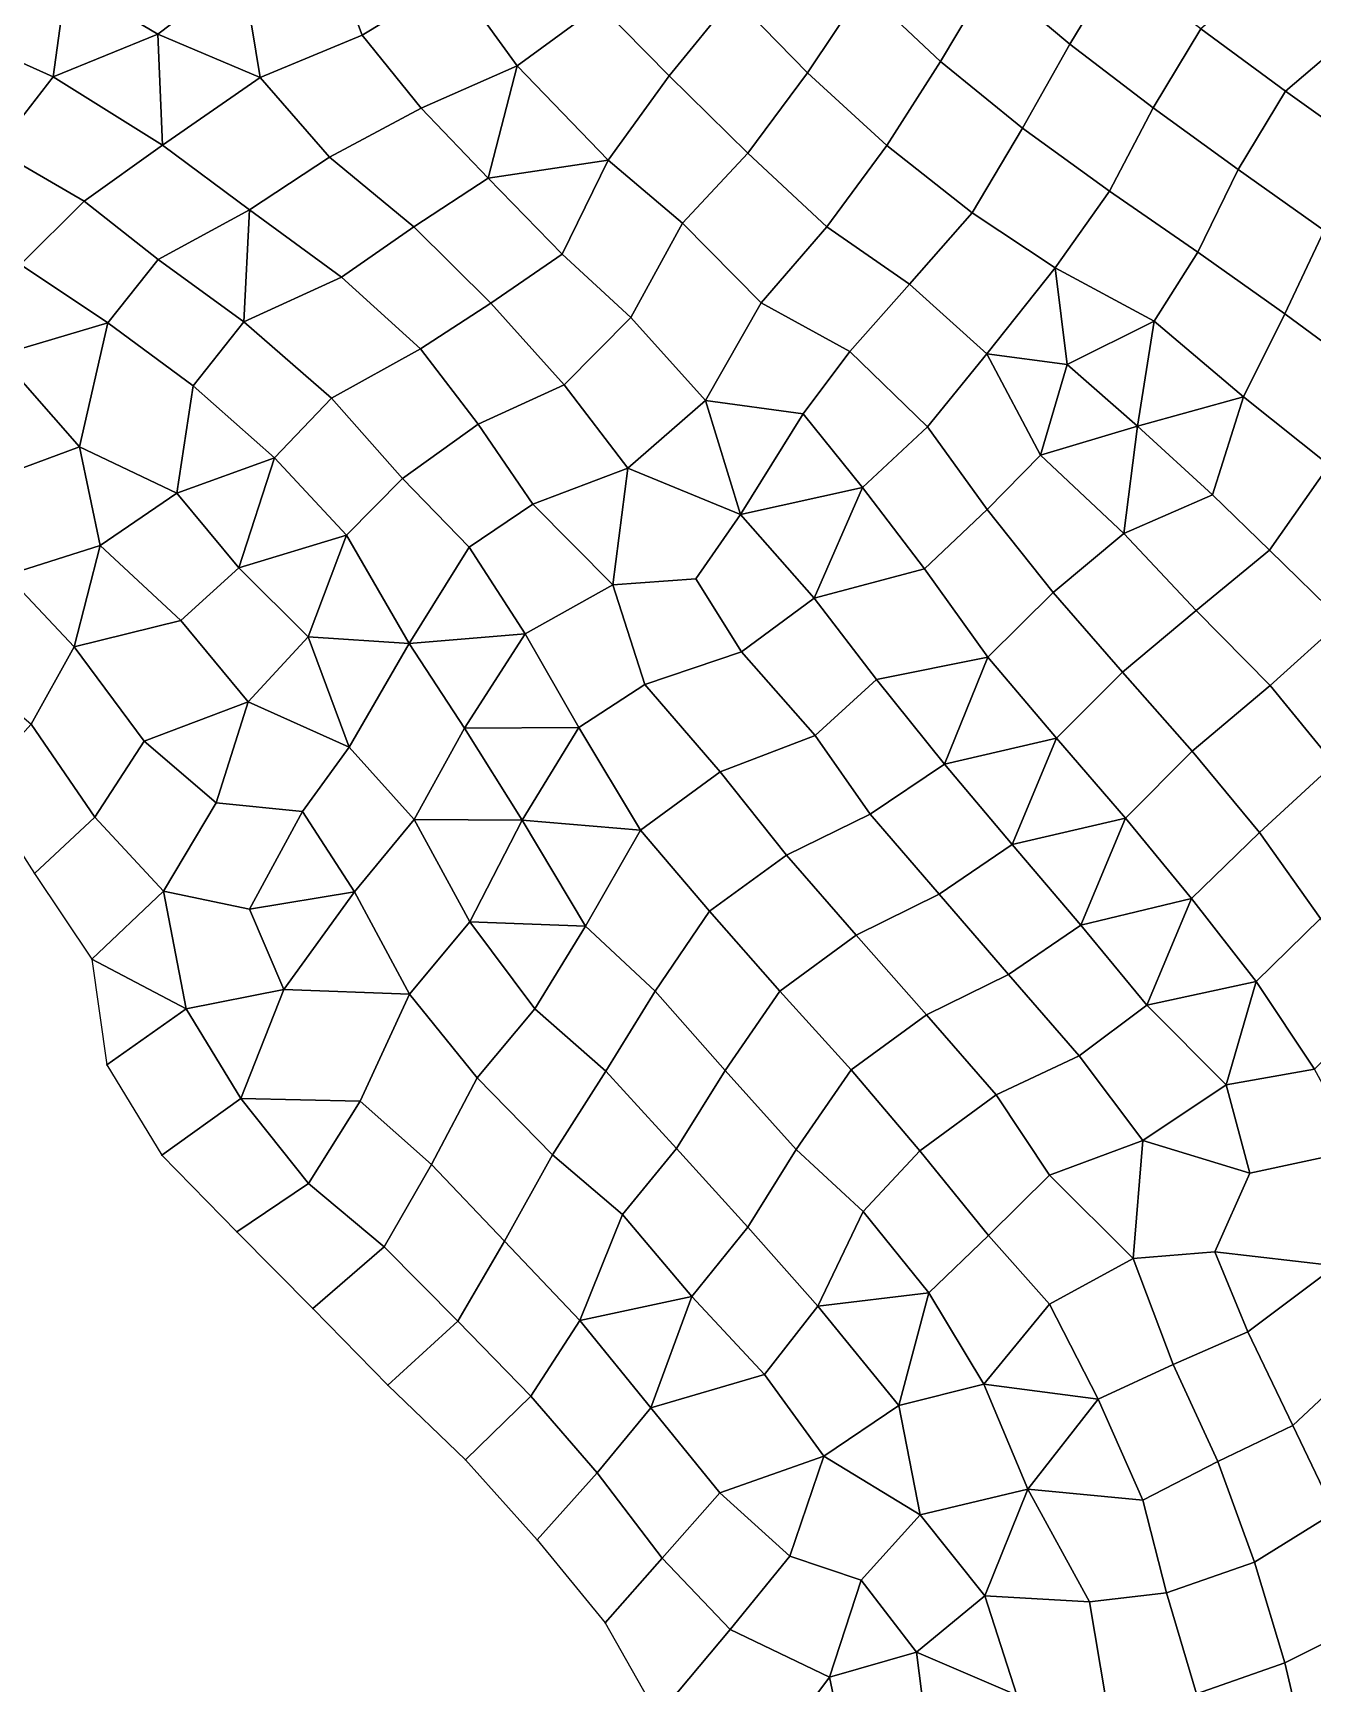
# Model space of a CAD drawing. Extents: x 727294 to 731543, y 8575035 to 8579824.
# Drawn here: x 729288.1 to 729526, y 8576811 to 8577117.8 of the extents above; entities that cross this region are included whole.
import ezdxf

# ---------------------------------------------------------------- set-up
doc = ezdxf.new("R2010")
doc.units = 0
for name, color, linetype in [('MESH_BOUND', 25, 'CONTINUOUS'), ('MESH_ELEMS', 250, 'CONTINUOUS'), ('MESH_NODES', 18, 'CONTINUOUS')]:
    doc.layers.add(name, color=color, linetype=linetype)

msp = doc.modelspace()

# ---------------------------------------------------------------- linework, layer by layer
at = {"layer": 'MESH_BOUND', "color": 25}
for points in [[(729277.63, 8576978.18, 38.17), (729288.4, 8576961.51, 38.17)], [(729288.4, 8576961.51, 38.17), (729299.03, 8576945.56, 38.17)], [(729299.03, 8576945.56, 38.17), (729301.83, 8576925.92, 38.17)], [(729301.83, 8576925.92, 38.17), (729312.05, 8576909.13, 38.17)], [(729312.05, 8576909.13, 38.17), (729326.03, 8576894.83, 38.17)], [(729326.03, 8576894.83, 38.17), (729340.11, 8576880.62, 38.17)], [(729340.11, 8576880.62, 38.17), (729354.11, 8576866.36, 38.17)], [(729354.11, 8576866.36, 38.17), (729368.52, 8576852.49, 38.17)], [(729368.52, 8576852.49, 38.17), (729381.87, 8576837.6, 38.17)], [(729381.87, 8576837.6, 38.17), (729394.52, 8576822.13, 38.17)], [(729394.52, 8576822.13, 38.17), (729404.32, 8576804.84, 38.17)]]:
    msp.add_polyline3d(points, dxfattribs=at)
at = {"layer": 'MESH_ELEMS', "color": 179}
for points in [[(729366.47, 8577127.77, 33.71), (729357.35, 8577142.77, 33.51), (729343.85, 8577131.84, 33.47), (729349.34, 8577117.35, 33.54)], [(729442.58, 8577125.97, 33.51), (729456.89, 8577112.47, 33.98), (729466.19, 8577128.12, 33.79), (729452.48, 8577141.19, 33.52)], [(729489.76, 8577130.26, 33.86), (729475.05, 8577142.18, 33.85), (729466.19, 8577128.12, 33.79), (729480.96, 8577115.69, 33.95)], [(729310.08, 8577140.54, 33.82), (729294.33, 8577127.69, 34.47), (729311.34, 8577117.55, 34.34), (729327.05, 8577129.55, 33.49)], [(729418.41, 8577124.48, 33.85), (729405.81, 8577138.33, 33.88), (729393.51, 8577122.87, 33.92), (729406.39, 8577109.83, 33.87)], [(729418.41, 8577124.48, 33.85), (729432.15, 8577110.35, 33.7), (729442.58, 8577125.97, 33.51), (729428.99, 8577140.38, 33.33)], [(729274.95, 8577117.16, 34.46), (729291.83, 8577109.65, 34.48), (729294.33, 8577127.69, 34.47), (729278.61, 8577134.6, 34.46)], [(729378.17, 8577111.67, 33.91), (729393.51, 8577122.87, 33.92), (729380.84, 8577136.56, 33.8), (729366.47, 8577127.77, 33.71)], [(729327.05, 8577129.55, 33.49), (729330.34, 8577109.49, 33.49), (729349.34, 8577117.35, 33.54), (729343.85, 8577131.84, 33.47)], [(729330.34, 8577109.49, 33.49), (729327.05, 8577129.55, 33.49), (729311.34, 8577117.55, 34.34), (729330.34, 8577109.49, 33.49)], [(729480.96, 8577115.69, 33.95), (729496.45, 8577103.84, 33.98), (729505.32, 8577118.53, 33.81), (729489.76, 8577130.26, 33.86)], [(729521.06, 8577106.94, 33.87), (729534.02, 8577118, 33.71), (729518.15, 8577129.44, 33.77), (729505.32, 8577118.53, 33.81)], [(729294.33, 8577127.69, 34.47), (729291.83, 8577109.65, 34.48), (729311.34, 8577117.55, 34.34), (729294.33, 8577127.69, 34.47)], [(729360.3, 8577103.79, 33.76), (729378.17, 8577111.67, 33.91), (729366.47, 8577127.77, 33.71), (729349.34, 8577117.35, 33.54)], [(729432.15, 8577110.35, 33.7), (729446.9, 8577096.83, 33.87), (729456.89, 8577112.47, 33.98), (729442.58, 8577125.97, 33.51)], [(729456.89, 8577112.47, 33.98), (729472.15, 8577100.05, 34.04), (729480.96, 8577115.69, 33.95), (729466.19, 8577128.12, 33.79)], [(729393.51, 8577122.87, 33.92), (729378.17, 8577111.67, 33.91), (729395.08, 8577094.13, 33.85), (729406.39, 8577109.83, 33.87)], [(729406.39, 8577109.83, 33.87), (729421.06, 8577095.43, 33.67), (729432.15, 8577110.35, 33.7), (729418.41, 8577124.48, 33.85)], [(729274.95, 8577117.16, 34.46), (729265.82, 8577105.92, 34.41), (729281.25, 8577096.01, 34.42), (729291.83, 8577109.65, 34.48)], [(729291.83, 8577109.65, 34.48), (729312.18, 8577096.89, 34.45), (729311.34, 8577117.55, 34.34), (729291.83, 8577109.65, 34.48)], [(729330.34, 8577109.49, 33.49), (729311.34, 8577117.55, 34.34), (729312.18, 8577096.89, 34.45), (729330.34, 8577109.49, 33.49)], [(729343.27, 8577094.69, 33.62), (729360.3, 8577103.79, 33.76), (729349.34, 8577117.35, 33.54), (729330.34, 8577109.49, 33.49)], [(729496.45, 8577103.84, 33.98), (729512.28, 8577092.38, 33.96), (729521.06, 8577106.94, 33.87), (729505.32, 8577118.53, 33.81)], [(729536.92, 8577095.61, 33.74), (729549.84, 8577106.7, 33.76), (729534.02, 8577118, 33.71), (729521.06, 8577106.94, 33.87)], [(729472.15, 8577100.05, 34.04), (729488.34, 8577088.39, 34.05), (729496.45, 8577103.84, 33.98), (729480.96, 8577115.69, 33.95)], [(729360.3, 8577103.79, 33.76), (729372.75, 8577090.76, 33.96), (729378.17, 8577111.67, 33.91), (729360.3, 8577103.79, 33.76)], [(729378.17, 8577111.67, 33.91), (729372.75, 8577090.76, 33.96), (729395.08, 8577094.13, 33.85), (729378.17, 8577111.67, 33.91)], [(729446.9, 8577096.83, 33.87), (729432.15, 8577110.35, 33.7), (729421.06, 8577095.43, 33.67), (729435.72, 8577081.73, 33.48)], [(729446.9, 8577096.83, 33.87), (729462.79, 8577084.31, 33.97), (729472.15, 8577100.05, 34.04), (729456.89, 8577112.47, 33.98)], [(729291.83, 8577109.65, 34.48), (729281.25, 8577096.01, 34.42), (729297.63, 8577086.52, 34.46), (729312.18, 8577096.89, 34.45)], [(729330.34, 8577109.49, 33.49), (729312.18, 8577096.89, 34.45), (729328.34, 8577084.9, 34.42), (729343.27, 8577094.69, 33.62)], [(729395.08, 8577094.13, 33.85), (729408.88, 8577082.39, 33.72), (729421.06, 8577095.43, 33.67), (729406.39, 8577109.83, 33.87)], [(729512.28, 8577092.38, 33.96), (729528.27, 8577081.05, 33.86), (729536.92, 8577095.61, 33.74), (729521.06, 8577106.94, 33.87)], [(729360.3, 8577103.79, 33.76), (729343.27, 8577094.69, 33.62), (729358.95, 8577081.73, 34.27), (729372.75, 8577090.76, 33.96)], [(729512.28, 8577092.38, 33.96), (729496.45, 8577103.84, 33.98), (729488.34, 8577088.39, 34.05), (729504.75, 8577077.04, 33.98)], [(729462.79, 8577084.31, 33.97), (729478.19, 8577074.1, 34.04), (729488.34, 8577088.39, 34.05), (729472.15, 8577100.05, 34.04)], [(729285.78, 8577074.73, 35.15), (729297.63, 8577086.52, 34.46), (729281.25, 8577096.01, 34.42), (729270.14, 8577082.29, 34.8)], [(729311.37, 8577075.67, 34.95), (729328.34, 8577084.9, 34.42), (729312.18, 8577096.89, 34.45), (729297.63, 8577086.52, 34.46)], [(729408.88, 8577082.39, 33.72), (729423.54, 8577067.59, 33.61), (729435.72, 8577081.73, 33.48), (729421.06, 8577095.43, 33.67)], [(729435.72, 8577081.73, 33.48), (729451.09, 8577071.04, 33.47), (729462.79, 8577084.31, 33.97), (729446.9, 8577096.83, 33.87)], [(729345.46, 8577072.35, 34.38), (729358.95, 8577081.73, 34.27), (729343.27, 8577094.69, 33.62), (729328.34, 8577084.9, 34.42)], [(729386.51, 8577076.63, 34.17), (729395.08, 8577094.13, 33.85), (729372.75, 8577090.76, 33.96), (729386.51, 8577076.63, 34.17)], [(729408.88, 8577082.39, 33.72), (729395.08, 8577094.13, 33.85), (729386.51, 8577076.63, 34.17), (729399.28, 8577064.86, 34.15)], [(729504.75, 8577077.04, 33.98), (729520.91, 8577065.54, 33.94), (729528.27, 8577081.05, 33.86), (729512.28, 8577092.38, 33.96)], [(729373.25, 8577067.56, 34.28), (729386.51, 8577076.63, 34.17), (729372.75, 8577090.76, 33.96), (729358.95, 8577081.73, 34.27)], [(729302, 8577063.89, 35.26), (729311.37, 8577075.67, 34.95), (729297.63, 8577086.52, 34.46), (729285.78, 8577074.73, 35.15)], [(729478.19, 8577074.1, 34.04), (729496.61, 8577064.17, 33.81), (729504.75, 8577077.04, 33.98), (729488.34, 8577088.39, 34.05)], [(729328.34, 8577084.9, 34.42), (729311.37, 8577075.67, 34.95), (729327.3, 8577064.04, 34.53), (729328.34, 8577084.9, 34.42)], [(729345.46, 8577072.35, 34.38), (729328.34, 8577084.9, 34.42), (729327.3, 8577064.04, 34.53), (729345.46, 8577072.35, 34.38)], [(729478.19, 8577074.1, 34.04), (729462.79, 8577084.31, 33.97), (729451.09, 8577071.04, 33.47), (729465.52, 8577058.09, 33.05)], [(729360.14, 8577059.05, 34.34), (729373.25, 8577067.56, 34.28), (729358.95, 8577081.73, 34.27), (729345.46, 8577072.35, 34.38)], [(729423.54, 8577067.59, 33.61), (729408.88, 8577082.39, 33.72), (729399.28, 8577064.86, 34.15), (729413.16, 8577049.43, 33.95)], [(729440, 8577058.55, 33.11), (729451.09, 8577071.04, 33.47), (729435.72, 8577081.73, 33.48), (729423.54, 8577067.59, 33.61)], [(729544.15, 8577069.68, 33.63), (729528.27, 8577081.05, 33.86), (729520.91, 8577065.54, 33.94), (729536.52, 8577054.08, 33.66)], [(729386.88, 8577052.36, 34.22), (729399.28, 8577064.86, 34.15), (729386.51, 8577076.63, 34.17), (729373.25, 8577067.56, 34.28)], [(729496.61, 8577064.17, 33.81), (729513.23, 8577050.13, 33.65), (729520.91, 8577065.54, 33.94), (729504.75, 8577077.04, 33.98)], [(729302, 8577063.89, 35.26), (729285.78, 8577074.73, 35.15), (729281.73, 8577057.84, 35.37), (729302, 8577063.89, 35.26)], [(729317.9, 8577052.19, 34.77), (729327.3, 8577064.04, 34.53), (729311.37, 8577075.67, 34.95), (729302, 8577063.89, 35.26)], [(729480.42, 8577056.11, 33.39), (729478.19, 8577074.1, 34.04), (729465.52, 8577058.09, 33.05), (729480.42, 8577056.11, 33.39)], [(729478.19, 8577074.1, 34.04), (729480.42, 8577056.11, 33.39), (729496.61, 8577064.17, 33.81), (729478.19, 8577074.1, 34.04)], [(729343.64, 8577049.88, 34.37), (729360.14, 8577059.05, 34.34), (729345.46, 8577072.35, 34.38), (729327.3, 8577064.04, 34.53)], [(729454.47, 8577044.55, 33.04), (729465.52, 8577058.09, 33.05), (729451.09, 8577071.04, 33.47), (729440, 8577058.55, 33.11)], [(729370.91, 8577045.03, 34.31), (729386.88, 8577052.36, 34.22), (729373.25, 8577067.56, 34.28), (729360.14, 8577059.05, 34.34)], [(729431.33, 8577046.97, 33.32), (729440, 8577058.55, 33.11), (729423.54, 8577067.59, 33.61), (729413.16, 8577049.43, 33.95)], [(729317.9, 8577052.19, 34.77), (729333.03, 8577038.76, 34.46), (729343.64, 8577049.88, 34.37), (729327.3, 8577064.04, 34.53)], [(729398.75, 8577036.84, 34.14), (729413.16, 8577049.43, 33.95), (729399.28, 8577064.86, 34.15), (729386.88, 8577052.36, 34.22)], [(729493.51, 8577044.64, 33.59), (729496.61, 8577064.17, 33.81), (729480.42, 8577056.11, 33.39), (729493.51, 8577044.64, 33.59)], [(729513.23, 8577050.13, 33.65), (729496.61, 8577064.17, 33.81), (729493.51, 8577044.64, 33.59), (729513.23, 8577050.13, 33.65)], [(729513.23, 8577050.13, 33.65), (729529.19, 8577037.4, 33.67), (729536.52, 8577054.08, 33.66), (729520.91, 8577065.54, 33.94)], [(729296.73, 8577040.81, 35.32), (729302, 8577063.89, 35.26), (729281.73, 8577057.84, 35.37), (729296.73, 8577040.81, 35.32)], [(729296.73, 8577040.81, 35.32), (729314.83, 8577032.23, 35.02), (729317.9, 8577052.19, 34.77), (729302, 8577063.89, 35.26)], [(729356.8, 8577034.92, 34.4), (729370.91, 8577045.03, 34.31), (729360.14, 8577059.05, 34.34), (729343.64, 8577049.88, 34.37)], [(729431.33, 8577046.97, 33.32), (729442.38, 8577033.28, 33.06), (729454.47, 8577044.55, 33.04), (729440, 8577058.55, 33.11)], [(729475.49, 8577039.3, 33.54), (729465.52, 8577058.09, 33.05), (729454.47, 8577044.55, 33.04), (729465.57, 8577029.16, 33.4)], [(729465.52, 8577058.09, 33.05), (729475.49, 8577039.3, 33.54), (729480.42, 8577056.11, 33.39), (729465.52, 8577058.09, 33.05)], [(729280.3, 8577034.77, 35.59), (729296.73, 8577040.81, 35.32), (729281.73, 8577057.84, 35.37), (729266.11, 8577045.81, 35.58)], [(729493.51, 8577044.64, 33.59), (729480.42, 8577056.11, 33.39), (729475.49, 8577039.3, 33.54), (729493.51, 8577044.64, 33.59)], [(729317.9, 8577052.19, 34.77), (729314.83, 8577032.23, 35.02), (729333.03, 8577038.76, 34.46), (729317.9, 8577052.19, 34.77)], [(729381.09, 8577030.18, 34.28), (729398.75, 8577036.84, 34.14), (729386.88, 8577052.36, 34.22), (729370.91, 8577045.03, 34.31)], [(729333.03, 8577038.76, 34.46), (729346.38, 8577024.42, 34.86), (729356.8, 8577034.92, 34.4), (729343.64, 8577049.88, 34.37)], [(729413.16, 8577049.43, 33.95), (729398.75, 8577036.84, 34.14), (729419.66, 8577028.27, 33.74), (729413.16, 8577049.43, 33.95)], [(729419.66, 8577028.27, 33.74), (729431.33, 8577046.97, 33.32), (729413.16, 8577049.43, 33.95), (729419.66, 8577028.27, 33.74)], [(729493.51, 8577044.64, 33.59), (729507.49, 8577031.89, 33.67), (729513.23, 8577050.13, 33.65), (729493.51, 8577044.64, 33.59)], [(729507.49, 8577031.89, 33.67), (729518.11, 8577021.61, 33.67), (729529.19, 8577037.4, 33.67), (729513.23, 8577050.13, 33.65)], [(729431.33, 8577046.97, 33.32), (729419.66, 8577028.27, 33.74), (729442.38, 8577033.28, 33.06), (729431.33, 8577046.97, 33.32)], [(729370.91, 8577045.03, 34.31), (729356.8, 8577034.92, 34.4), (729369.2, 8577022.17, 34.98), (729381.09, 8577030.18, 34.28)], [(729465.57, 8577029.16, 33.4), (729454.47, 8577044.55, 33.04), (729442.38, 8577033.28, 33.06), (729453.92, 8577018.16, 33.32)], [(729493.51, 8577044.64, 33.59), (729475.49, 8577039.3, 33.54), (729491.01, 8577024.69, 33.64), (729493.51, 8577044.64, 33.59)], [(729491.01, 8577024.69, 33.64), (729507.49, 8577031.89, 33.67), (729493.51, 8577044.64, 33.59), (729491.01, 8577024.69, 33.64)], [(729300.6, 8577022.45, 35.34), (729296.73, 8577040.81, 35.32), (729280.3, 8577034.77, 35.59), (729283.22, 8577016.94, 35.49)], [(729300.6, 8577022.45, 35.34), (729314.83, 8577032.23, 35.02), (729296.73, 8577040.81, 35.32), (729300.6, 8577022.45, 35.34)], [(729333.03, 8577038.76, 34.46), (729314.83, 8577032.23, 35.02), (729326.36, 8577018.32, 35.18), (729333.03, 8577038.76, 34.46)], [(729346.38, 8577024.42, 34.86), (729333.03, 8577038.76, 34.46), (729326.36, 8577018.32, 35.18), (729346.38, 8577024.42, 34.86)], [(729398.75, 8577036.84, 34.14), (729381.09, 8577030.18, 34.28), (729395.91, 8577015.14, 34.97), (729398.75, 8577036.84, 34.14)], [(729411.36, 8577016.25, 34.2), (729419.66, 8577028.27, 33.74), (729398.75, 8577036.84, 34.14), (729395.91, 8577015.14, 34.97)], [(729491.01, 8577024.69, 33.64), (729475.49, 8577039.3, 33.54), (729465.57, 8577029.16, 33.4), (729477.83, 8577013.71, 33.58)], [(729543.16, 8577024.87, 33.67), (729529.19, 8577037.4, 33.67), (729518.11, 8577021.61, 33.67), (729531.54, 8577008.48, 33.67)], [(729346.38, 8577024.42, 34.86), (729358.08, 8577004.23, 35.3), (729369.2, 8577022.17, 34.98), (729356.8, 8577034.92, 34.4)], [(729315.59, 8577008.5, 35.2), (729326.36, 8577018.32, 35.18), (729314.83, 8577032.23, 35.02), (729300.6, 8577022.45, 35.34)], [(729419.66, 8577028.27, 33.74), (729433.38, 8577012.67, 33.15), (729442.38, 8577033.28, 33.06), (729419.66, 8577028.27, 33.74)], [(729433.38, 8577012.67, 33.15), (729453.92, 8577018.16, 33.32), (729442.38, 8577033.28, 33.06), (729433.38, 8577012.67, 33.15)], [(729504.45, 8577010.4, 33.67), (729518.11, 8577021.61, 33.67), (729507.49, 8577031.89, 33.67), (729491.01, 8577024.69, 33.64)], [(729379.65, 8577006.03, 35.33), (729395.91, 8577015.14, 34.97), (729381.09, 8577030.18, 34.28), (729369.2, 8577022.17, 34.98)], [(729411.36, 8577016.25, 34.2), (729419.86, 8577002.72, 35.48), (729433.38, 8577012.67, 33.15), (729419.66, 8577028.27, 33.74)], [(729453.92, 8577018.16, 33.32), (729465.68, 8577001.74, 33.52), (729477.83, 8577013.71, 33.58), (729465.57, 8577029.16, 33.4)], [(729326.36, 8577018.32, 35.18), (729339.27, 8577005.5, 35.18), (729346.38, 8577024.42, 34.86), (729326.36, 8577018.32, 35.18)], [(729339.27, 8577005.5, 35.18), (729358.08, 8577004.23, 35.3), (729346.38, 8577024.42, 34.86), (729339.27, 8577005.5, 35.18)], [(729477.83, 8577013.71, 33.58), (729490.75, 8576998.94, 33.65), (729504.45, 8577010.4, 33.67), (729491.01, 8577024.69, 33.64)], [(729300.6, 8577022.45, 35.34), (729283.22, 8577016.94, 35.49), (729295.73, 8577003.64, 35.47), (729300.6, 8577022.45, 35.34)], [(729300.6, 8577022.45, 35.34), (729295.73, 8577003.64, 35.47), (729315.59, 8577008.5, 35.2), (729300.6, 8577022.45, 35.34)], [(729379.65, 8577006.03, 35.33), (729369.2, 8577022.17, 34.98), (729358.08, 8577004.23, 35.3), (729379.65, 8577006.03, 35.33)], [(729518.11, 8577021.61, 33.67), (729504.45, 8577010.4, 33.67), (729518.19, 8576996.45, 33.67), (729531.54, 8577008.48, 33.67)], [(729328.11, 8576993.42, 35.23), (729339.27, 8577005.5, 35.18), (729326.36, 8577018.32, 35.18), (729315.59, 8577008.5, 35.2)], [(729453.92, 8577018.16, 33.32), (729433.38, 8577012.67, 33.15), (729444.97, 8576997.56, 33.39), (729465.68, 8577001.74, 33.52)], [(729295.73, 8577003.64, 35.47), (729283.22, 8577016.94, 35.49), (729272.65, 8577002.24, 38.17), (729287.78, 8576989.28, 38.17)], [(729379.65, 8577006.03, 35.33), (729389.62, 8576988.61, 35.44), (729401.91, 8576996.6, 35.46), (729395.91, 8577015.14, 34.97)], [(729401.91, 8576996.6, 35.46), (729419.86, 8577002.72, 35.48), (729411.36, 8577016.25, 34.2), (729395.91, 8577015.14, 34.97)], [(729433.38, 8577012.67, 33.15), (729419.86, 8577002.72, 35.48), (729433.55, 8576987.12, 35.55), (729444.97, 8576997.56, 33.39)], [(729490.75, 8576998.94, 33.65), (729477.83, 8577013.71, 33.58), (729465.68, 8577001.74, 33.52), (729478.49, 8576986.67, 33.63)], [(729518.19, 8576996.45, 33.67), (729504.45, 8577010.4, 33.67), (729490.75, 8576998.94, 33.65), (729503.67, 8576984.26, 33.67)], [(729308.78, 8576986.1, 37.72), (729328.11, 8576993.42, 35.23), (729315.59, 8577008.5, 35.2), (729295.73, 8577003.64, 35.47)], [(729368.33, 8576988.52, 35.3), (729379.65, 8577006.03, 35.33), (729358.08, 8577004.23, 35.3), (729368.33, 8576988.52, 35.3)], [(729379.65, 8577006.03, 35.33), (729368.33, 8576988.52, 35.3), (729389.62, 8576988.61, 35.44), (729379.65, 8577006.03, 35.33)], [(729530.11, 8576981.9, 33.65), (729546.05, 8576994.45, 33.64), (729531.54, 8577008.48, 33.67), (729518.19, 8576996.45, 33.67)], [(729287.78, 8576989.28, 38.17), (729299.62, 8576971.97, 38.17), (729308.78, 8576986.1, 37.72), (729295.73, 8577003.64, 35.47)], [(729346.9, 8576984.96, 35.31), (729339.27, 8577005.5, 35.18), (729328.11, 8576993.42, 35.23), (729346.9, 8576984.96, 35.31)], [(729339.27, 8577005.5, 35.18), (729346.9, 8576984.96, 35.31), (729358.08, 8577004.23, 35.3), (729339.27, 8577005.5, 35.18)], [(729368.33, 8576988.52, 35.3), (729358.08, 8577004.23, 35.3), (729346.9, 8576984.96, 35.31), (729358.98, 8576971.52, 35.35)], [(729419.86, 8577002.72, 35.48), (729401.91, 8576996.6, 35.46), (729415.89, 8576980.41, 35.55), (729433.55, 8576987.12, 35.55)], [(729465.68, 8577001.74, 33.52), (729444.97, 8576997.56, 33.39), (729457.64, 8576981.81, 33.86), (729465.68, 8577001.74, 33.52)], [(729465.68, 8577001.74, 33.52), (729457.64, 8576981.81, 33.86), (729478.49, 8576986.67, 33.63), (729465.68, 8577001.74, 33.52)], [(729401.06, 8576969.54, 35.56), (729415.89, 8576980.41, 35.55), (729401.91, 8576996.6, 35.46), (729389.62, 8576988.61, 35.44)], [(729443.82, 8576972.53, 35.58), (729457.64, 8576981.81, 33.86), (729444.97, 8576997.56, 33.39), (729433.55, 8576987.12, 35.55)], [(729478.49, 8576986.67, 33.63), (729491.27, 8576971.78, 33.66), (729503.67, 8576984.26, 33.67), (729490.75, 8576998.94, 33.65)], [(729530.11, 8576981.9, 33.65), (729518.19, 8576996.45, 33.67), (729503.67, 8576984.26, 33.67), (729516.23, 8576969.08, 33.66)], [(729322.16, 8576974.61, 36.76), (729328.11, 8576993.42, 35.23), (729308.78, 8576986.1, 37.72), (729322.16, 8576974.61, 36.76)], [(729338.21, 8576973.03, 35.3), (729346.9, 8576984.96, 35.31), (729328.11, 8576993.42, 35.23), (729322.16, 8576974.61, 36.76)], [(729277.63, 8576978.18, 38.17), (729288.4, 8576961.51, 38.17), (729299.62, 8576971.97, 38.17), (729287.78, 8576989.28, 38.17)], [(729368.33, 8576988.52, 35.3), (729358.98, 8576971.52, 35.35), (729379.05, 8576971.39, 35.56), (729368.33, 8576988.52, 35.3)], [(729379.05, 8576971.39, 35.56), (729389.62, 8576988.61, 35.44), (729368.33, 8576988.52, 35.3), (729379.05, 8576971.39, 35.56)], [(729389.62, 8576988.61, 35.44), (729379.05, 8576971.39, 35.56), (729401.06, 8576969.54, 35.56), (729389.62, 8576988.61, 35.44)], [(729322.16, 8576974.61, 36.76), (729308.78, 8576986.1, 37.72), (729299.62, 8576971.97, 38.17), (729312.39, 8576958.2, 38.17)], [(729338.21, 8576973.03, 35.3), (729347.86, 8576958.08, 35.39), (729358.98, 8576971.52, 35.35), (729346.9, 8576984.96, 35.31)], [(729428.23, 8576964.91, 35.58), (729443.82, 8576972.53, 35.58), (729433.55, 8576987.12, 35.55), (729415.89, 8576980.41, 35.55)], [(729457.64, 8576981.81, 33.86), (729470.23, 8576966.85, 34.91), (729478.49, 8576986.67, 33.63), (729457.64, 8576981.81, 33.86)], [(729491.27, 8576971.78, 33.66), (729478.49, 8576986.67, 33.63), (729470.23, 8576966.85, 34.91), (729491.27, 8576971.78, 33.66)], [(729491.27, 8576971.78, 33.66), (729503.6, 8576956.83, 33.66), (729516.23, 8576969.08, 33.66), (729503.67, 8576984.26, 33.67)], [(729456.63, 8576957.67, 35.56), (729470.23, 8576966.85, 34.91), (729457.64, 8576981.81, 33.86), (729443.82, 8576972.53, 35.58)], [(729540.57, 8576965.62, 33.63), (729530.11, 8576981.9, 33.65), (729516.23, 8576969.08, 33.66), (729527.59, 8576953.13, 33.64)], [(729413.94, 8576954.47, 35.59), (729428.23, 8576964.91, 35.58), (729415.89, 8576980.41, 35.55), (729401.06, 8576969.54, 35.56)], [(729312.39, 8576958.2, 38.17), (729299.62, 8576971.97, 38.17), (729288.4, 8576961.51, 38.17), (729299.03, 8576945.56, 38.17)], [(729328.34, 8576954.83, 38.17), (729338.21, 8576973.03, 35.3), (729322.16, 8576974.61, 36.76), (729312.39, 8576958.2, 38.17)], [(729347.86, 8576958.08, 35.39), (729338.21, 8576973.03, 35.3), (729328.34, 8576954.83, 38.17), (729347.86, 8576958.08, 35.39)], [(729441.18, 8576950.02, 35.56), (729456.63, 8576957.67, 35.56), (729443.82, 8576972.53, 35.58), (729428.23, 8576964.91, 35.58)], [(729369.32, 8576952.53, 35.52), (729358.98, 8576971.52, 35.35), (729347.86, 8576958.08, 35.39), (729358.1, 8576939.03, 35.55)], [(729379.05, 8576971.39, 35.56), (729358.98, 8576971.52, 35.35), (729369.32, 8576952.53, 35.52), (729379.05, 8576971.39, 35.56)], [(729369.32, 8576952.53, 35.52), (729390.83, 8576951.72, 35.57), (729379.05, 8576971.39, 35.56), (729369.32, 8576952.53, 35.52)], [(729379.05, 8576971.39, 35.56), (729390.83, 8576951.72, 35.57), (729401.06, 8576969.54, 35.56), (729379.05, 8576971.39, 35.56)], [(729390.83, 8576951.72, 35.57), (729403.79, 8576939.59, 35.63), (729413.94, 8576954.47, 35.59), (729401.06, 8576969.54, 35.56)], [(729491.27, 8576971.78, 33.66), (729470.23, 8576966.85, 34.91), (729482.98, 8576951.91, 35.43), (729491.27, 8576971.78, 33.66)], [(729491.27, 8576971.78, 33.66), (729482.98, 8576951.91, 35.43), (729503.6, 8576956.83, 33.66), (729491.27, 8576971.78, 33.66)], [(729503.6, 8576956.83, 33.66), (729515.61, 8576941.41, 33.65), (729527.59, 8576953.13, 33.64), (729516.23, 8576969.08, 33.66)], [(729469.51, 8576942.72, 35.51), (729482.98, 8576951.91, 35.43), (729470.23, 8576966.85, 34.91), (729456.63, 8576957.67, 35.56)], [(729428.23, 8576964.91, 35.58), (729413.94, 8576954.47, 35.59), (729427.03, 8576939.63, 35.57), (729441.18, 8576950.02, 35.56)], [(729312.39, 8576958.2, 38.17), (729299.03, 8576945.56, 38.17), (729316.55, 8576936.32, 38.17), (729312.39, 8576958.2, 38.17)], [(729316.55, 8576936.32, 38.17), (729334.72, 8576939.89, 38.17), (729328.34, 8576954.83, 38.17), (729312.39, 8576958.2, 38.17)], [(729347.86, 8576958.08, 35.39), (729328.34, 8576954.83, 38.17), (729334.72, 8576939.89, 38.17), (729347.86, 8576958.08, 35.39)], [(729347.86, 8576958.08, 35.39), (729334.72, 8576939.89, 38.17), (729358.1, 8576939.03, 35.55), (729347.86, 8576958.08, 35.39)], [(729456.63, 8576957.67, 35.56), (729441.18, 8576950.02, 35.56), (729454.31, 8576935.18, 35.52), (729469.51, 8576942.72, 35.51)], [(729482.98, 8576951.91, 35.43), (729495.28, 8576937.01, 35.46), (729503.6, 8576956.83, 33.66), (729482.98, 8576951.91, 35.43)], [(729495.28, 8576937.01, 35.46), (729515.61, 8576941.41, 33.65), (729503.6, 8576956.83, 33.66), (729495.28, 8576937.01, 35.46)], [(729403.79, 8576939.59, 35.63), (729416.83, 8576924.84, 35.57), (729427.03, 8576939.63, 35.57), (729413.94, 8576954.47, 35.59)], [(729369.32, 8576952.53, 35.52), (729358.1, 8576939.03, 35.55), (729370.72, 8576923.48, 35.63), (729381.42, 8576936.33, 35.59)], [(729369.32, 8576952.53, 35.52), (729381.42, 8576936.33, 35.59), (729390.83, 8576951.72, 35.57), (729369.32, 8576952.53, 35.52)], [(729381.42, 8576936.33, 35.59), (729394.64, 8576924.71, 35.59), (729403.79, 8576939.59, 35.63), (729390.83, 8576951.72, 35.57)], [(729482.98, 8576951.91, 35.43), (729469.51, 8576942.72, 35.51), (729482.67, 8576927.56, 35.47), (729495.28, 8576937.01, 35.46)], [(729515.61, 8576941.41, 33.65), (729526.44, 8576925.13, 33.78), (729538.51, 8576936.93, 33.61), (729527.59, 8576953.13, 33.64)], [(729440.24, 8576924.95, 35.52), (729454.31, 8576935.18, 35.52), (729441.18, 8576950.02, 35.56), (729427.03, 8576939.63, 35.57)], [(729301.83, 8576925.92, 38.17), (729316.55, 8576936.32, 38.17), (729299.03, 8576945.56, 38.17), (729301.83, 8576925.92, 38.17)], [(729467.23, 8576920.3, 35.47), (729482.67, 8576927.56, 35.47), (729469.51, 8576942.72, 35.51), (729454.31, 8576935.18, 35.52)], [(729510.03, 8576922.17, 35.44), (729515.61, 8576941.41, 33.65), (729495.28, 8576937.01, 35.46), (729510.03, 8576922.17, 35.44)], [(729526.44, 8576925.13, 33.78), (729515.61, 8576941.41, 33.65), (729510.03, 8576922.17, 35.44), (729526.44, 8576925.13, 33.78)], [(729316.55, 8576936.32, 38.17), (729326.75, 8576919.67, 38.17), (729334.72, 8576939.89, 38.17), (729316.55, 8576936.32, 38.17)], [(729348.96, 8576919.16, 38.17), (729358.1, 8576939.03, 35.55), (729334.72, 8576939.89, 38.17), (729326.75, 8576919.67, 38.17)], [(729370.72, 8576923.48, 35.63), (729358.1, 8576939.03, 35.55), (729348.96, 8576919.16, 38.17), (729362.23, 8576907.39, 38.17)], [(729416.83, 8576924.84, 35.57), (729403.79, 8576939.59, 35.63), (729394.64, 8576924.71, 35.59), (729407.78, 8576910.38, 35.56)], [(729440.24, 8576924.95, 35.52), (729427.03, 8576939.63, 35.57), (729416.83, 8576924.84, 35.57), (729430.03, 8576910.18, 35.48)], [(729301.83, 8576925.92, 38.17), (729312.05, 8576909.13, 38.17), (729326.75, 8576919.67, 38.17), (729316.55, 8576936.32, 38.17)], [(729381.42, 8576936.33, 35.59), (729370.72, 8576923.48, 35.63), (729384.73, 8576909.2, 35.64), (729394.64, 8576924.71, 35.59)], [(729453.02, 8576909.9, 35.47), (729467.23, 8576920.3, 35.47), (729454.31, 8576935.18, 35.52), (729440.24, 8576924.95, 35.52)], [(729495.28, 8576937.01, 35.46), (729482.67, 8576927.56, 35.47), (729494.5, 8576911.82, 35.47), (729510.03, 8576922.17, 35.44)], [(729482.67, 8576927.56, 35.47), (729467.23, 8576920.3, 35.47), (729477.17, 8576905.41, 35.46), (729494.5, 8576911.82, 35.47)], [(729362.23, 8576907.39, 38.17), (729375.77, 8576893.13, 38.17), (729384.73, 8576909.2, 35.64), (729370.72, 8576923.48, 35.63)], [(729397.75, 8576898.09, 35.56), (729407.78, 8576910.38, 35.56), (729394.64, 8576924.71, 35.59), (729384.73, 8576909.2, 35.64)], [(729430.03, 8576910.18, 35.48), (729416.83, 8576924.84, 35.57), (729407.78, 8576910.38, 35.56), (729421.05, 8576895.74, 35.48)], [(729430.03, 8576910.18, 35.48), (729442.5, 8576898.62, 35.47), (729453.02, 8576909.9, 35.47), (729440.24, 8576924.95, 35.52)], [(729514.41, 8576905.79, 35.46), (729534.65, 8576910.1, 34.59), (729526.44, 8576925.13, 33.78), (729510.03, 8576922.17, 35.44)], [(729467.23, 8576920.3, 35.47), (729453.02, 8576909.9, 35.47), (729465.79, 8576894.2, 35.44), (729477.17, 8576905.41, 35.46)], [(729494.5, 8576911.82, 35.47), (729514.41, 8576905.79, 35.46), (729510.03, 8576922.17, 35.44), (729494.5, 8576911.82, 35.47)], [(729326.03, 8576894.83, 38.17), (729339.34, 8576903.82, 38.17), (729326.75, 8576919.67, 38.17), (729312.05, 8576909.13, 38.17)], [(729339.34, 8576903.82, 38.17), (729348.96, 8576919.16, 38.17), (729326.75, 8576919.67, 38.17), (729339.34, 8576903.82, 38.17)], [(729339.34, 8576903.82, 38.17), (729353.4, 8576892.04, 38.17), (729362.23, 8576907.39, 38.17), (729348.96, 8576919.16, 38.17)], [(729492.75, 8576889.87, 35.48), (729494.5, 8576911.82, 35.47), (729477.17, 8576905.41, 35.46), (729492.75, 8576889.87, 35.48)], [(729507.94, 8576891.13, 35.5), (729514.41, 8576905.79, 35.46), (729494.5, 8576911.82, 35.47), (729492.75, 8576889.87, 35.48)], [(729397.75, 8576898.09, 35.56), (729384.73, 8576909.2, 35.64), (729375.77, 8576893.13, 38.17), (729389.78, 8576878.38, 38.17)], [(729407.78, 8576910.38, 35.56), (729397.75, 8576898.09, 35.56), (729410.61, 8576882.85, 35.48), (729421.05, 8576895.74, 35.48)], [(729421.05, 8576895.74, 35.48), (729434.06, 8576881.03, 35.44), (729442.5, 8576898.62, 35.47), (729430.03, 8576910.18, 35.48)], [(729442.5, 8576898.62, 35.47), (729454.72, 8576883.52, 35.39), (729465.79, 8576894.2, 35.44), (729453.02, 8576909.9, 35.47)], [(729530.43, 8576888.55, 35.52), (729534.65, 8576910.1, 34.59), (729514.41, 8576905.79, 35.46), (729507.94, 8576891.13, 35.5)], [(729353.4, 8576892.04, 38.17), (729367.09, 8576878.26, 38.17), (729375.77, 8576893.13, 38.17), (729362.23, 8576907.39, 38.17)], [(729477.17, 8576905.41, 35.46), (729465.79, 8576894.2, 35.44), (729477.14, 8576881.43, 35.46), (729492.75, 8576889.87, 35.48)], [(729339.34, 8576903.82, 38.17), (729326.03, 8576894.83, 38.17), (729340.11, 8576880.62, 38.17), (729353.4, 8576892.04, 38.17)], [(729442.5, 8576898.62, 35.47), (729434.06, 8576881.03, 35.44), (729454.72, 8576883.52, 35.39), (729442.5, 8576898.62, 35.47)], [(729397.75, 8576898.09, 35.56), (729389.78, 8576878.38, 38.17), (729410.61, 8576882.85, 35.48), (729397.75, 8576898.09, 35.56)], [(729424.14, 8576868.34, 35.45), (729434.06, 8576881.03, 35.44), (729421.05, 8576895.74, 35.48), (729410.61, 8576882.85, 35.48)], [(729367.09, 8576878.26, 38.17), (729380.69, 8576864.29, 38.17), (729389.78, 8576878.38, 38.17), (729375.77, 8576893.13, 38.17)], [(729454.72, 8576883.52, 35.39), (729464.94, 8576866.53, 35.49), (729477.14, 8576881.43, 35.46), (729465.79, 8576894.2, 35.44)], [(729354.11, 8576866.36, 38.17), (729367.09, 8576878.26, 38.17), (729353.4, 8576892.04, 38.17), (729340.11, 8576880.62, 38.17)], [(729477.14, 8576881.43, 35.46), (729486.21, 8576863.77, 35.58), (729500.19, 8576870.21, 35.57), (729492.75, 8576889.87, 35.48)], [(729507.94, 8576891.13, 35.5), (729492.75, 8576889.87, 35.48), (729500.19, 8576870.21, 35.57), (729514.02, 8576876.24, 35.57)], [(729507.94, 8576891.13, 35.5), (729514.02, 8576876.24, 35.57), (729530.43, 8576888.55, 35.52), (729507.94, 8576891.13, 35.5)], [(729535.06, 8576870.68, 35.62), (729530.43, 8576888.55, 35.52), (729514.02, 8576876.24, 35.57), (729522.41, 8576858.84, 35.67)], [(729434.06, 8576881.03, 35.44), (729449.13, 8576862.58, 35.48), (729454.72, 8576883.52, 35.39), (729434.06, 8576881.03, 35.44)], [(729449.13, 8576862.58, 35.48), (729464.94, 8576866.53, 35.49), (729454.72, 8576883.52, 35.39), (729449.13, 8576862.58, 35.48)], [(729410.61, 8576882.85, 35.48), (729389.78, 8576878.38, 38.17), (729403, 8576862.15, 38.17), (729410.61, 8576882.85, 35.48)], [(729410.61, 8576882.85, 35.48), (729403, 8576862.15, 38.17), (729424.14, 8576868.34, 35.45), (729410.61, 8576882.85, 35.48)], [(729434.06, 8576881.03, 35.44), (729424.14, 8576868.34, 35.45), (729435.16, 8576853.16, 35.59), (729449.13, 8576862.58, 35.48)], [(729464.94, 8576866.53, 35.49), (729486.21, 8576863.77, 35.58), (729477.14, 8576881.43, 35.46), (729464.94, 8576866.53, 35.49)], [(729367.09, 8576878.26, 38.17), (729354.11, 8576866.36, 38.17), (729368.52, 8576852.49, 38.17), (729380.69, 8576864.29, 38.17)], [(729380.69, 8576864.29, 38.17), (729393.05, 8576850.03, 38.17), (729403, 8576862.15, 38.17), (729389.78, 8576878.38, 38.17)], [(729522.41, 8576858.84, 35.67), (729514.02, 8576876.24, 35.57), (729500.19, 8576870.21, 35.57), (729508.46, 8576852.14, 35.7)], [(729424.14, 8576868.34, 35.45), (729403, 8576862.15, 38.17), (729415.86, 8576846.33, 38.15), (729435.16, 8576853.16, 35.59)], [(729508.46, 8576852.14, 35.7), (729500.19, 8576870.21, 35.57), (729486.21, 8576863.77, 35.58), (729494.49, 8576844.94, 35.74)], [(729545.66, 8576852.67, 35.72), (729535.06, 8576870.68, 35.62), (729522.41, 8576858.84, 35.67), (729530.14, 8576842.65, 35.77)], [(729464.94, 8576866.53, 35.49), (729449.13, 8576862.58, 35.48), (729453.13, 8576842.21, 35.77), (729473.16, 8576847, 35.71)], [(729486.21, 8576863.77, 35.58), (729464.94, 8576866.53, 35.49), (729473.16, 8576847, 35.71), (729486.21, 8576863.77, 35.58)], [(729393.05, 8576850.03, 38.17), (729380.69, 8576864.29, 38.17), (729368.52, 8576852.49, 38.17), (729381.87, 8576837.6, 38.17)], [(729415.86, 8576846.33, 38.15), (729403, 8576862.15, 38.17), (729393.05, 8576850.03, 38.17), (729405.09, 8576834.16, 38.17)], [(729435.16, 8576853.16, 35.59), (729453.13, 8576842.21, 35.77), (729449.13, 8576862.58, 35.48), (729435.16, 8576853.16, 35.59)], [(729473.16, 8576847, 35.71), (729494.49, 8576844.94, 35.74), (729486.21, 8576863.77, 35.58), (729473.16, 8576847, 35.71)], [(729508.46, 8576852.14, 35.7), (729515.29, 8576833.42, 35.81), (729530.14, 8576842.65, 35.77), (729522.41, 8576858.84, 35.67)], [(729428.85, 8576834.53, 36.18), (729435.16, 8576853.16, 35.59), (729415.86, 8576846.33, 38.15), (729428.85, 8576834.53, 36.18)], [(729442.15, 8576830.1, 35.9), (729453.13, 8576842.21, 35.77), (729435.16, 8576853.16, 35.59), (729428.85, 8576834.53, 36.18)], [(729381.87, 8576837.6, 38.17), (729394.52, 8576822.13, 38.17), (729405.09, 8576834.16, 38.17), (729393.05, 8576850.03, 38.17)], [(729494.49, 8576844.94, 35.74), (729498.92, 8576827.74, 35.84), (729515.29, 8576833.42, 35.81), (729508.46, 8576852.14, 35.7)], [(729405.09, 8576834.16, 38.17), (729417.79, 8576820.94, 38.17), (729428.85, 8576834.53, 36.18), (729415.86, 8576846.33, 38.15)], [(729453.13, 8576842.21, 35.77), (729465.16, 8576827.17, 35.93), (729473.16, 8576847, 35.71), (729453.13, 8576842.21, 35.77)], [(729465.16, 8576827.17, 35.93), (729484.59, 8576826.08, 35.86), (729473.16, 8576847, 35.71), (729465.16, 8576827.17, 35.93)], [(729484.59, 8576826.08, 35.86), (729498.92, 8576827.74, 35.84), (729494.49, 8576844.94, 35.74), (729473.16, 8576847, 35.71)], [(729465.16, 8576827.17, 35.93), (729453.13, 8576842.21, 35.77), (729442.15, 8576830.1, 35.9), (729452.42, 8576816.67, 35.91)], [(729515.29, 8576833.42, 35.81), (729520.93, 8576814.72, 35.86), (729535.01, 8576821.79, 35.85), (729530.14, 8576842.65, 35.77)], [(729394.52, 8576822.13, 38.17), (729404.32, 8576804.84, 38.17), (729417.79, 8576820.94, 38.17), (729405.09, 8576834.16, 38.17)], [(729436.25, 8576812.06, 36.3), (729442.15, 8576830.1, 35.9), (729428.85, 8576834.53, 36.18), (729417.79, 8576820.94, 38.17)], [(729498.92, 8576827.74, 35.84), (729504.52, 8576808.92, 35.87), (729520.93, 8576814.72, 35.86), (729515.29, 8576833.42, 35.81)], [(729436.25, 8576812.06, 36.3), (729452.42, 8576816.67, 35.91), (729442.15, 8576830.1, 35.9), (729436.25, 8576812.06, 36.3)], [(729452.42, 8576816.67, 35.91), (729471.08, 8576808.71, 35.88), (729465.16, 8576827.17, 35.93), (729452.42, 8576816.67, 35.91)], [(729471.08, 8576808.71, 35.88), (729487.65, 8576807.99, 35.87), (729484.59, 8576826.08, 35.86), (729465.16, 8576827.17, 35.93)], [(729487.65, 8576807.99, 35.87), (729504.52, 8576808.92, 35.87), (729498.92, 8576827.74, 35.84), (729484.59, 8576826.08, 35.86)], [(729541.09, 8576804.48, 35.87), (729535.01, 8576821.79, 35.85), (729520.93, 8576814.72, 35.86), (729525.53, 8576795.17, 35.87)], [(729424.04, 8576795.68, 38.17), (729436.25, 8576812.06, 36.3), (729417.79, 8576820.94, 38.17), (729404.32, 8576804.84, 38.17)], [(729455.01, 8576796.16, 35.87), (729452.42, 8576816.67, 35.91), (729436.25, 8576812.06, 36.3), (729440.47, 8576791.98, 36.07)], [(729455.01, 8576796.16, 35.87), (729471.08, 8576808.71, 35.88), (729452.42, 8576816.67, 35.91), (729455.01, 8576796.16, 35.87)], [(729525.53, 8576795.17, 35.87), (729520.93, 8576814.72, 35.86), (729504.52, 8576808.92, 35.87), (729509.26, 8576789.29, 35.86)], [(729424.04, 8576795.68, 38.17), (729440.47, 8576791.98, 36.07), (729436.25, 8576812.06, 36.3), (729424.04, 8576795.68, 38.17)]]:
    msp.add_3dface(points, dxfattribs=at)
at = {"layer": 'MESH_NODES', "color": 18}
for p in [(729311.34, 8577117.55, 34.34), (729349.34, 8577117.35, 33.54), (729480.96, 8577115.69, 33.95), (729378.17, 8577111.67, 33.91), (729432.15, 8577110.35, 33.7), (729456.89, 8577112.47, 33.98), (729291.83, 8577109.65, 34.48), (729330.34, 8577109.49, 33.49), (729406.39, 8577109.83, 33.87), (729521.06, 8577106.94, 33.87), (729360.3, 8577103.79, 33.76), (729496.45, 8577103.84, 33.98), (729472.15, 8577100.05, 34.04), (729312.18, 8577096.89, 34.45), (729421.06, 8577095.43, 33.67), (729446.9, 8577096.83, 33.87), (729343.27, 8577094.69, 33.62), (729395.08, 8577094.13, 33.85), (729512.28, 8577092.38, 33.96), (729372.75, 8577090.76, 33.96), (729297.63, 8577086.52, 34.46), (729488.34, 8577088.39, 34.05), (729328.34, 8577084.9, 34.42), (729462.79, 8577084.31, 33.97), (729358.95, 8577081.73, 34.27), (729408.88, 8577082.39, 33.72), (729435.72, 8577081.73, 33.48), (729386.51, 8577076.63, 34.17), (729504.75, 8577077.04, 33.98), (729311.37, 8577075.67, 34.95), (729478.19, 8577074.1, 34.04), (729345.46, 8577072.35, 34.38), (729451.09, 8577071.04, 33.47), (729373.25, 8577067.56, 34.28), (729423.54, 8577067.59, 33.61), (729327.3, 8577064.04, 34.53), (729399.28, 8577064.86, 34.15), (729496.61, 8577064.17, 33.81), (729520.91, 8577065.54, 33.94), (729302, 8577063.89, 35.26), (729360.14, 8577059.05, 34.34), (729440, 8577058.55, 33.11), (729465.52, 8577058.09, 33.05), (729480.42, 8577056.11, 33.39), (729317.9, 8577052.19, 34.77), (729386.88, 8577052.36, 34.22), (729343.64, 8577049.88, 34.37), (729413.16, 8577049.43, 33.95), (729513.23, 8577050.13, 33.65), (729431.33, 8577046.97, 33.32), (729370.91, 8577045.03, 34.31), (729454.47, 8577044.55, 33.04), (729493.51, 8577044.64, 33.59), (729296.73, 8577040.81, 35.32), (729333.03, 8577038.76, 34.46), (729398.75, 8577036.84, 34.14), (729475.49, 8577039.3, 33.54), (729356.8, 8577034.92, 34.4), (729314.83, 8577032.23, 35.02), (729442.38, 8577033.28, 33.06), (729507.49, 8577031.89, 33.67), (729381.09, 8577030.18, 34.28), (729419.66, 8577028.27, 33.74), (729465.57, 8577029.16, 33.4), (729346.38, 8577024.42, 34.86), (729491.01, 8577024.69, 33.64), (729300.6, 8577022.45, 35.34), (729369.2, 8577022.17, 34.98), (729518.11, 8577021.61, 33.67), (729326.36, 8577018.32, 35.18), (729453.92, 8577018.16, 33.32), (729395.91, 8577015.14, 34.97), (729411.36, 8577016.25, 34.2), (729433.38, 8577012.67, 33.15), (729477.83, 8577013.71, 33.58), (729504.45, 8577010.4, 33.67), (729315.59, 8577008.5, 35.2), (729379.65, 8577006.03, 35.33), (729295.73, 8577003.64, 35.47), (729339.27, 8577005.5, 35.18), (729358.08, 8577004.23, 35.3), (729419.86, 8577002.72, 35.48), (729465.68, 8577001.74, 33.52), (729401.91, 8576996.6, 35.46), (729444.97, 8576997.56, 33.39), (729490.75, 8576998.94, 33.65), (729518.19, 8576996.45, 33.67), (729328.11, 8576993.42, 35.23), (729368.33, 8576988.52, 35.3), (729389.62, 8576988.61, 35.44), (729308.78, 8576986.1, 37.72), (729346.9, 8576984.96, 35.31), (729433.55, 8576987.12, 35.55), (729478.49, 8576986.67, 33.63), (729503.67, 8576984.26, 33.67), (729457.64, 8576981.81, 33.86), (729415.89, 8576980.41, 35.55), (729299.62, 8576971.97, 38.17), (729322.16, 8576974.61, 36.76), (729338.21, 8576973.03, 35.3), (729443.82, 8576972.53, 35.58), (729358.98, 8576971.52, 35.35), (729379.05, 8576971.39, 35.56), (729401.06, 8576969.54, 35.56), (729491.27, 8576971.78, 33.66), (729516.23, 8576969.08, 33.66), (729470.23, 8576966.85, 34.91), (729428.23, 8576964.91, 35.58), (729288.4, 8576961.51, 38.17), (729312.39, 8576958.2, 38.17), (729347.86, 8576958.08, 35.39), (729456.63, 8576957.67, 35.56), (729503.6, 8576956.83, 33.66), (729328.34, 8576954.83, 38.17), (729413.94, 8576954.47, 35.59), (729369.32, 8576952.53, 35.52), (729390.83, 8576951.72, 35.57), (729482.98, 8576951.91, 35.43), (729441.18, 8576950.02, 35.56), (729299.03, 8576945.56, 38.17), (729469.51, 8576942.72, 35.51), (729515.61, 8576941.41, 33.65), (729334.72, 8576939.89, 38.17), (729358.1, 8576939.03, 35.55), (729403.79, 8576939.59, 35.63), (729427.03, 8576939.63, 35.57), (729316.55, 8576936.32, 38.17), (729381.42, 8576936.33, 35.59), (729454.31, 8576935.18, 35.52), (729495.28, 8576937.01, 35.46), (729482.67, 8576927.56, 35.47), (729301.83, 8576925.92, 38.17), (729370.72, 8576923.48, 35.63), (729394.64, 8576924.71, 35.59), (729416.83, 8576924.84, 35.57), (729440.24, 8576924.95, 35.52), (729467.23, 8576920.3, 35.47), (729510.03, 8576922.17, 35.44), (729326.75, 8576919.67, 38.17), (729348.96, 8576919.16, 38.17), (729494.5, 8576911.82, 35.47), (729312.05, 8576909.13, 38.17), (729384.73, 8576909.2, 35.64), (729407.78, 8576910.38, 35.56), (729430.03, 8576910.18, 35.48), (729453.02, 8576909.9, 35.47), (729362.23, 8576907.39, 38.17), (729477.17, 8576905.41, 35.46), (729514.41, 8576905.79, 35.46), (729339.34, 8576903.82, 38.17), (729442.5, 8576898.62, 35.47), (729397.75, 8576898.09, 35.56), (729421.05, 8576895.74, 35.48), (729326.03, 8576894.83, 38.17), (729375.77, 8576893.13, 38.17), (729465.79, 8576894.2, 35.44), (729353.4, 8576892.04, 38.17), (729492.75, 8576889.87, 35.48), (729507.94, 8576891.13, 35.5), (729454.72, 8576883.52, 35.39), (729340.11, 8576880.62, 38.17), (729410.61, 8576882.85, 35.48), (729434.06, 8576881.03, 35.44), (729477.14, 8576881.43, 35.46), (729367.09, 8576878.26, 38.17), (729389.78, 8576878.38, 38.17), (729514.02, 8576876.24, 35.57), (729424.14, 8576868.34, 35.45), (729500.19, 8576870.21, 35.57), (729354.11, 8576866.36, 38.17), (729464.94, 8576866.53, 35.49), (729380.69, 8576864.29, 38.17), (729403, 8576862.15, 38.17), (729449.13, 8576862.58, 35.48), (729486.21, 8576863.77, 35.58), (729522.41, 8576858.84, 35.67), (729368.52, 8576852.49, 38.17), (729435.16, 8576853.16, 35.59), (729393.05, 8576850.03, 38.17), (729508.46, 8576852.14, 35.7), (729415.86, 8576846.33, 38.15), (729473.16, 8576847, 35.71), (729494.49, 8576844.94, 35.74), (729453.13, 8576842.21, 35.77), (729381.87, 8576837.6, 38.17), (729405.09, 8576834.16, 38.17), (729428.85, 8576834.53, 36.18), (729515.29, 8576833.42, 35.81), (729442.15, 8576830.1, 35.9), (729465.16, 8576827.17, 35.93), (729484.59, 8576826.08, 35.86), (729498.92, 8576827.74, 35.84), (729394.52, 8576822.13, 38.17), (729417.79, 8576820.94, 38.17), (729452.42, 8576816.67, 35.91), (729520.93, 8576814.72, 35.86), (729436.25, 8576812.06, 36.3)]:
    msp.add_point(p, dxfattribs=at)

doc.saveas('drawing.dxf')
